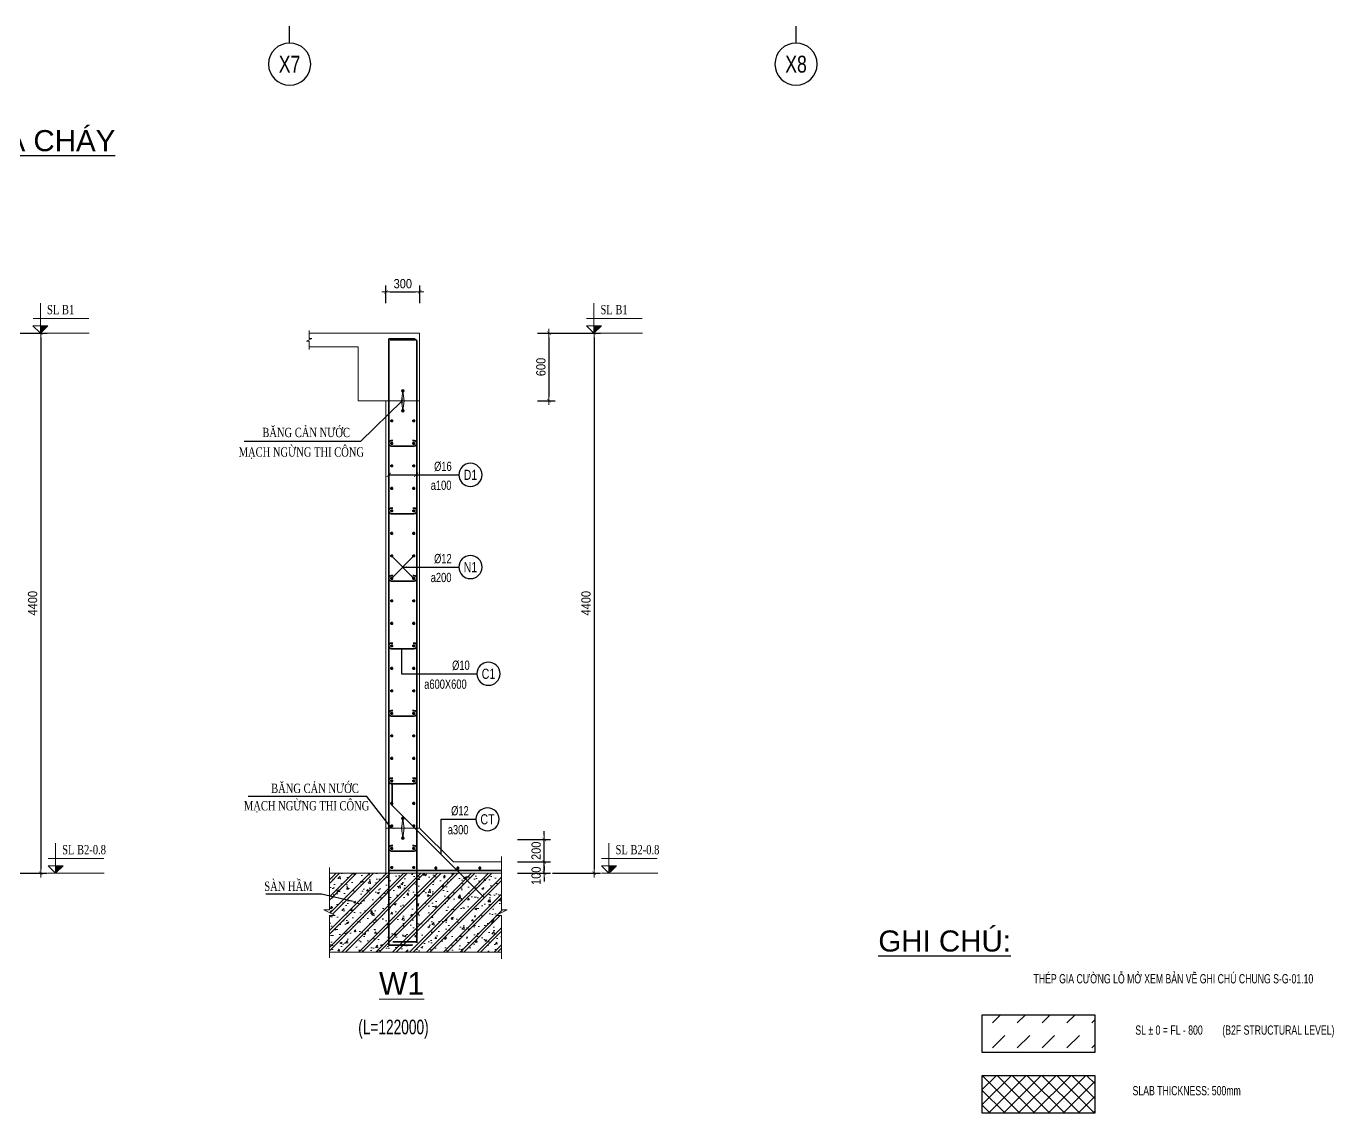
# Model space of a CAD drawing. Extents: x 512210 to 544733856, y -92216 to 2317910607.
# Drawn here: x 730915 to 754153, y -35806 to -16487 of the extents above; entities that cross this region are included whole.
import ezdxf
from ezdxf.enums import TextEntityAlignment as Align

# ---------------------------------------------------------------- set-up
doc = ezdxf.new("R2010")
doc.units = 0
doc.header["$LTSCALE"] = 300
doc.header["$MEASUREMENT"] = 0
doc.linetypes.add('HIDDEN', pattern=[0.375, 0.25, -0.125])
doc.layers.get('0').update_dxf_attribs({"linetype": 'CONTINUOUS'})
doc.layers.get('DEFPOINTS').update_dxf_attribs({"linetype": 'CONTINUOUS'})
for name, color, linetype, lineweight in [('00-TT.Dim', 8, 'CONTINUOUS', 13), ('00-TT.Text', 4, 'CONTINUOUS', 13), ('00-XMT.Dim', 8, 'CONTINUOUS', 13), ('3-TEXT', 3, 'CONTINUOUS', 20), ('9', 252, 'CONTINUOUS', 9), ('a-Thay', 255, 'CONTINUOUS', 18), ('G-ANNO-TEXT', 231, 'CONTINUOUS', 9), ('kata_thep chu', 4, 'CONTINUOUS', 35), ('NDC_S_DIM', 1, 'CONTINUOUS', 15), ('NDC_S_HATCH MATERIAL', 8, 'CONTINUOUS', 13), ('NDC_S_REBAR', 4, 'CONTINUOUS', 35), ('NDC_S_SLAB', 2, 'CONTINUOUS', 18), ('sh', 90, 'CONTINUOUS', 13), ('Text chu', 2, 'CONTINUOUS', 25)]:
    doc.layers.add(name, color=color, linetype=linetype, lineweight=lineweight)
for name, color, linetype in [('A-SYM', 7, 'CONTINUOUS'), ('FOOTING BOTTOM LEVEL$0$@ SL+100 EL-1.3', 11, 'CONTINUOUS'), ('TEXT', 4, 'CONTINUOUS')]:
    doc.layers.add(name, color=color, linetype=linetype)
doc.styles.add('01. TT-Arial-S', font='3t-unicode.shx')
doc.styles.add('02. TT-ArialS', font='3t-unicode.shx', dxfattribs={"width": 0.7})
doc.styles.add('Heerim', font='', dxfattribs={"width": 0.8})
doc.styles.add('NDC_ARIAL', font='arial.ttf', dxfattribs={"width": 0.85})
doc.styles.get("Standard").update_dxf_attribs({"font": 'arial.ttf'})
doc.styles.add('VNARIALH', font='', dxfattribs={"width": 0.75})
doc.styles.add('VNAVANTH', font='')
doc.styles.add('vntimeh.shx', font='vntimeh.shx', dxfattribs={"width": 0.65})
doc.styles.get('Heerim').set_extended_font_data('Dotum')
doc.styles.get('VNARIALH').set_extended_font_data('.VnArialH')
doc.styles.get('VNAVANTH').set_extended_font_data('.VnAvantH')
doc.linetypes.add('ZIGZAG', pattern='A,0.0001,-0.2,[131,ltypeshp.shx,S=0.2,R=0,X=-0.2,Y=0],-0.4,[131,ltypeshp.shx,S=0.2,R=180,X=0.2,Y=0],-0.2', length=0.8001)
doc.dimstyles.new('NDC_1-75', dxfattribs={"dimscale": 75, "dimtxt": 2.2, "dimasz": 1, "dimexe": 1.5, "dimexo": 0, "dimgap": 0.8, "dimtad": 1, "dimdec": 0, "dimdsep": 46, "dimtxsty": 'NDC_ARIAL', "dimblk": 'DIMMARK', "dimcen": 49999.938995, "dimdle": 1.5, "dimclrd": 1, "dimclre": 1, "dimclrt": 3, "dimadec": 0, "dimazin": 0, "dimtfac": 1, "dimtdec": 0, "dimtix": 1, "dimtmove": 1, "dimatfit": 3, "dimfxl": 1, "dimarcsym": 0})
doc.dimstyles.new('TT 1-1-100', dxfattribs={"dimscale": 100, "dimtxt": 2.2, "dimasz": 1, "dimexe": 1.2, "dimexo": 0, "dimgap": 0.5, "dimtad": 1, "dimdec": 0, "dimzin": 0, "dimdsep": 46, "dimtxsty": '02. TT-ArialS', "dimblk": 'ARCHTICK', "dimcen": 1.5, "dimdle": 1, "dimclrd": 8, "dimclre": 8, "dimclrt": 90, "dimadec": 0, "dimazin": 0, "dimtfac": 1, "dimtdec": 0, "dimtofl": 0, "dimtmove": 0, "dimatfit": 3, "dimfxl": 0.18, "dimtolj": 1, "dimtzin": 0, "dimarcsym": 0})

# ---------------------------------------------------------------- blocks, each defined once
blk = doc.blocks.new('DIMMARK')
at = {"layer": 'NDC_S_DIM', "color": 1}
blk.add_line((-1.5, 0), (1, 0), dxfattribs=at)
at = {"layer": 'NDC_S_DIM', "color": 2, "const_width": 0.1}
blk.add_lwpolyline([(-0.42, -0.42), (0.42, 0.42)], dxfattribs=at)
blk = doc.blocks.new('*D466')
at = {"layer": 'DEFPOINTS', "color": 0, "transparency": 16777216}
for p in [(740268, -21946), (740268, -31546), (741009, -31546)]:
    blk.add_point(p, dxfattribs=at)
at = {"layer": 'NDC_S_DIM', "color": 1, "lineweight": -2, "transparency": 16777216}
for p, q in [((740268, -21946), (741121, -21946)), ((741009, -22021), (741009, -31471)), ((740268, -31546), (741121, -31546))]:
    blk.add_line(p, q, dxfattribs=at)
at = {"layer": 'NDC_S_DIM', "color": 1, "lineweight": -2, "transparency": 16777216, "xscale": 75, "yscale": 75, "zscale": 75}
for p, rotation in [((741009, -21946), 90), ((741009, -31546), 270)]:
    blk.add_blockref('DIMMARK', p, dxfattribs=dict(at, rotation=rotation))
at = {"layer": 'NDC_S_DIM', "color": 3, "transparency": 16777216, "insert": (740864, -26746), "char_height": 165, "attachment_point": 5, "rotation": 90, "style": 'NDC_ARIAL'}
blk.add_mtext('4400', dxfattribs=at)
blk = doc.blocks.new('*D467')
at = {"layer": 'DEFPOINTS', "color": 0, "transparency": 16777216}
for p in [(737908, -21210), (737308, -21412), (737908, -21412)]:
    blk.add_point(p, dxfattribs=at)
at = {"layer": 'NDC_S_DIM', "color": 1, "lineweight": -2, "transparency": 16777216}
for p, q in [((737308, -21412), (737308, -21098)), ((737908, -21412), (737908, -21098)), ((737383, -21210), (737833, -21210))]:
    blk.add_line(p, q, dxfattribs=at)
at = {"layer": 'NDC_S_DIM', "color": 1, "lineweight": -2, "transparency": 16777216, "xscale": 75, "yscale": 75, "zscale": 75, "rotation": 180}
blk.add_blockref('DIMMARK', (737308, -21210), dxfattribs=at)
at = {"layer": 'NDC_S_DIM', "color": 1, "lineweight": -2, "transparency": 16777216, "xscale": 75, "yscale": 75, "zscale": 75}
blk.add_blockref('DIMMARK', (737908, -21210), dxfattribs=at)
at = {"layer": 'NDC_S_DIM', "color": 3, "transparency": 16777216, "insert": (737608, -21066), "char_height": 165, "attachment_point": 5, "style": 'NDC_ARIAL'}
blk.add_mtext('300', dxfattribs=at)
blk = doc.blocks.new('kata_block_THEP')
at = {"layer": 'kata_thep chu', "color": 0}
for p, q in [((-0.5, 0), (0.5, 0)), ((-0.35, 0.35), (0.35, -0.35)), ((0.35, 0.35), (-0.35, -0.35)), ((0, 0.5), (0, -0.5))]:
    blk.add_line(p, q, dxfattribs=at)
at = {"layer": 'kata_thep chu', "color": 0, "const_width": 0.0833}
blk.add_lwpolyline([(-0.5, 0, 1), (0.5, 0, 1), (-0.5, 0, 1)], format="xyb", dxfattribs=at)
blk = doc.blocks.new('00-3T-Reinforcement')
at = {"color": 8}
blk.add_circle((-2.5, 0), 2.5, dxfattribs=at)
at = {"layer": '00-TT.Text', "color": 7, "style": 'VNARIALH', "width": 0.75}
blk.add_attdef('SH', text='', height=2.2, dxfattribs=at).set_placement((-2.5, 0), align=Align.MIDDLE)
at = {"layer": 'sh', "style": '01. TT-Arial-S', "width": 0.75}
for tag, p in [('DK', (0.56, 0.85)), ('KC', (0.56, -2.97))]:
    blk.add_attdef(tag, p, '', height=2, dxfattribs=at)
blk = doc.blocks.new('CT-A3')
at = {"layer": '9', "ltscale": 50}
h = blk.add_hatch(dxfattribs=at)
h.set_pattern_fill('ANSI31', color=256, scale=140.625054, style=0)
h.set_pattern_definition([(45, (-151568.963, -26075.813), (-12.4296162, 12.4296162), [])])
h.paths.add_polyline_path([(164, 160), (164, 0), (325, 160)])
for p, q in [((5, 314), (1200, 314)), ((1209, 0), (0, 0))]:
    blk.add_line(p, q, dxfattribs=at)
for points in [[(164, 643), (164, 0)], [(164, 0), (3, 160), (164, 160)], [(164, 0), (325, 160), (164, 160)]]:
    blk.add_lwpolyline(points, dxfattribs=at)
at = {"layer": '3-TEXT', "style": 'vntimeh.shx', "width": 0.75}
blk.add_attdef('CT', (305, 407), '', height=200, dxfattribs=at)
blk = doc.blocks.new('SIKA')
at = {"layer": '00-XMT.Dim'}
h = blk.add_hatch(color=7, dxfattribs=at)
edge = h.paths.add_edge_path()
edge.add_arc((902400, 306254), 27.5, 0, 360)
blk.add_hatch(color=7, dxfattribs=at).paths.add_polyline_path([(902372, 306053), (902400, 306254), (902428, 306053), (902400, 305851)])
h = blk.add_hatch(color=7, dxfattribs=at)
edge = h.paths.add_edge_path()
edge.add_arc((902400, 305851), 27.5, 0, 360)
at = {"layer": '00-XMT.Dim', "color": 7}
blk.add_lwpolyline([(902372, 306053), (902400, 306254), (902428, 306053), (902400, 305851)], close=True, dxfattribs=at)
for centre in [(902400, 306254), (902400, 305851)]:
    blk.add_circle(centre, 27.5, dxfattribs=at)
blk = doc.blocks.new('*D464')
at = {"layer": 'DEFPOINTS', "color": 0, "transparency": 16777216}
for p in [(739649, -31346), (740122, -31346), (739649, -31546)]:
    blk.add_point(p, dxfattribs=at)
at = {"layer": 'NDC_S_DIM', "color": 1, "lineweight": -2, "transparency": 16777216}
for p, q in [((739649, -31346), (740234, -31346)), ((740122, -31271), (740122, -31196)), ((740122, -31546), (740122, -31346)), ((739649, -31546), (740234, -31546)), ((740122, -31621), (740122, -31696))]:
    blk.add_line(p, q, dxfattribs=at)
at = {"layer": 'NDC_S_DIM', "color": 1, "lineweight": -2, "transparency": 16777216, "xscale": 75, "yscale": 75, "zscale": 75}
for p, rotation in [((740122, -31346), 270), ((740122, -31546), 90)]:
    blk.add_blockref('DIMMARK', p, dxfattribs=dict(at, rotation=rotation))
at = {"layer": 'NDC_S_DIM', "color": 3, "transparency": 16777216, "insert": (739978, -31591), "char_height": 165, "attachment_point": 5, "rotation": 90, "style": 'NDC_ARIAL'}
blk.add_mtext('100', dxfattribs=at)
blk = doc.blocks.new('*D465')
at = {"layer": 'DEFPOINTS', "color": 0, "transparency": 16777216}
for p in [(740000, -21946), (740000, -23146), (740206, -23146)]:
    blk.add_point(p, dxfattribs=at)
at = {"layer": 'NDC_S_DIM', "color": 1, "lineweight": -2, "transparency": 16777216}
for p, q in [((740000, -21946), (740318, -21946)), ((740206, -22021), (740206, -23071)), ((740000, -23146), (740318, -23146))]:
    blk.add_line(p, q, dxfattribs=at)
at = {"layer": 'NDC_S_DIM', "color": 1, "lineweight": -2, "transparency": 16777216, "xscale": 75, "yscale": 75, "zscale": 75}
for p, rotation in [((740206, -21946), 90), ((740206, -23146), 270)]:
    blk.add_blockref('DIMMARK', p, dxfattribs=dict(at, rotation=rotation))
at = {"layer": 'NDC_S_DIM', "color": 3, "transparency": 16777216, "insert": (740062, -22546), "char_height": 165, "attachment_point": 5, "rotation": 90, "style": 'NDC_ARIAL'}
blk.add_mtext('600', dxfattribs=at)
blk = doc.blocks.new('_ARCHTICK')
at = {"const_width": 0.15}
blk.add_lwpolyline([(-0.5, -0.5), (0.5, 0.5)], dxfattribs=at)
blk = doc.blocks.new('*U1')
for q in [(0, 0), (0, 2)]:
    blk.add_line((0, 4), q)
blk.add_circle((0, 9), 5)
at = {"style": 'Heerim', "width": 0.8}
blk.add_attdef('NO', text='', height=4, dxfattribs=at).set_placement((-0.01, 9.02), align=Align.MIDDLE_CENTER)
blk = doc.blocks.new('*D557')
at = {"layer": 'DEFPOINTS', "color": 0, "transparency": 16777216}
for p in [(739649, -30947), (740122, -30947), (739649, -31346)]:
    blk.add_point(p, dxfattribs=at)
at = {"layer": 'NDC_S_DIM', "color": 1, "lineweight": -2, "transparency": 16777216}
for p, q in [((740122, -30872), (740122, -30797)), ((739649, -30947), (740234, -30947)), ((740122, -31346), (740122, -30947)), ((739649, -31346), (740234, -31346)), ((740122, -31421), (740122, -31496))]:
    blk.add_line(p, q, dxfattribs=at)
at = {"layer": 'NDC_S_DIM', "color": 1, "lineweight": -2, "transparency": 16777216, "xscale": 75, "yscale": 75, "zscale": 75}
for p, rotation in [((740122, -30947), 270), ((740122, -31346), 90)]:
    blk.add_blockref('DIMMARK', p, dxfattribs=dict(at, rotation=rotation))
at = {"layer": 'NDC_S_DIM', "color": 3, "transparency": 16777216, "insert": (739978, -31147), "char_height": 165, "attachment_point": 5, "rotation": 90, "style": 'NDC_ARIAL'}
blk.add_mtext('200', dxfattribs=at)
blk = doc.blocks.new('*D1146')
at = {"layer": 'DEFPOINTS', "color": 0, "transparency": 16777216}
for p in [(730433, -21946), (730433, -31546), (731174, -31546)]:
    blk.add_point(p, dxfattribs=at)
at = {"layer": 'NDC_S_DIM', "color": 1, "lineweight": -2, "transparency": 16777216}
for p, q in [((730433, -21946), (731286, -21946)), ((731174, -22021), (731174, -31471)), ((730433, -31546), (731286, -31546))]:
    blk.add_line(p, q, dxfattribs=at)
at = {"layer": 'NDC_S_DIM', "color": 1, "lineweight": -2, "transparency": 16777216, "xscale": 75, "yscale": 75, "zscale": 75}
for p, rotation in [((731174, -21946), 90), ((731174, -31546), 270)]:
    blk.add_blockref('DIMMARK', p, dxfattribs=dict(at, rotation=rotation))
at = {"layer": 'NDC_S_DIM', "color": 3, "transparency": 16777216, "insert": (731030, -26746), "char_height": 165, "attachment_point": 5, "rotation": 90, "style": 'NDC_ARIAL'}
blk.add_mtext('4400', dxfattribs=at)

msp = doc.modelspace()

# ---------------------------------------------------------------- hatches: boundary and pattern name
at = {"layer": 'NDC_S_HATCH MATERIAL'}
h = msp.add_hatch(dxfattribs=at)
h.set_pattern_fill('BT-01', color=256, scale=50, pattern_type=2)
h.set_pattern_definition([(50, (0, 1902.1), (358.63009, -31.37607), [37.5, -412.5]), (355, (0, 1902.1), (-69.37567, 376.09607), [30, -330]), (100.4514, (29.9, 1899.5), (289.25469, 344.71977), [31.8701, -350.57106]), (46.1842, (0, 2002.1), (533.62052, -82.7595), [56.25, -618.75]), (96.6356, (44.47, 1995.2), (467.33135, 487.05894), [47.80514, -525.8565]), (351.1842, (0, 2002.1), (467.33097, 487.0593), [45, -495]), (21, (50, 1977.1), (298.45353, -201.30945), [37.5, -412.5]), (326, (50, 1977.1), (121.65767, 362.57502), [30, -330]), (71.4514, (74.87, 1960.34), (420.11131, 161.26525), [31.8701, -350.57106]), (37.5, (0, 1902.11), (6.079928, 166.446927), [0, -326, 0, -335, 0, -331.25]), (7.5, (0, 1902.11), (131.53477, 197.205856), [0, -191, 0, -318.5, 0, -126.25]), (327.5, (-111.5, 1902.11), (266.911218, -11.277436), [0, -125, 0, -390, 0, -517.5]), (317.5, (-161.5, 1902.1), (291.593085, 50.05249), [0, -162.5, 0, -259, 0, -367.5]), (45, (0, 1902.11), (-150.26019, 150.26019), []), (45, (0, 1963.36), (-150.26019, 150.26019), [])])
h.paths.add_polyline_path([(739360.1, -31546.4), (738507.7, -31546.4), (736304.7, -31546.4), (736304.7, -32196.4), (736204.7, -32196.4), (736404.7, -32296.4), (736304.7, -32296.4), (736304.7, -32946.4), (739360.1, -32946.4), (739360.1, -32296.4), (739260.1, -32296.4), (739460.1, -32196.4), (739360.1, -32196.4)])
h = msp.add_hatch(dxfattribs=at)
h.set_pattern_fill('DASH', color=256, scale=2500, angle=45)
h.set_pattern_definition([(45, (63075, 1590.16), (0, 441.94174), [312.5, -312.5])])
h.paths.add_polyline_path([(749911.6, -34068.7), (747898.3, -34068.7), (747898.3, -34728.7), (749911.6, -34728.7)])
h = msp.add_hatch(dxfattribs=at)
h.set_pattern_fill('ANSI37', color=256, scale=1500)
h.paths.add_polyline_path([(749911.6, -35145.9), (747898.3, -35145.9), (747898.3, -35805.9), (749911.6, -35805.9)])

# ---------------------------------------------------------------- linework, layer by layer
at = {"layer": 'a-Thay', "linetype": 'ZIGZAG', "ltscale": 0.5, "flags": 128}
for points in [[(737907.7, -23147.1), (737307.7, -23147.1)], [(737907.7, -23147.1), (737307.7, -23147.1)], [(737907.7, -30747.1), (737307.7, -30747.1)]]:
    msp.add_lwpolyline(points, dxfattribs=at)
at = {"layer": 'FOOTING BOTTOM LEVEL$0$@ SL+100 EL-1.3', "color": 7}
for points in [[(749911.6, -34068.7), (747898.3, -34068.7), (747898.3, -34728.7), (749911.6, -34728.7)], [(749911.6, -35145.9), (747898.3, -35145.9), (747898.3, -35805.9), (749911.6, -35805.9)]]:
    msp.add_lwpolyline(points, close=True, dxfattribs=at)
at = {"layer": 'NDC_S_DIM'}
for points in [[(735946.2, -22234.4), (735946.2, -22090.4), (735898.2, -22090.4), (735994.2, -22042.4), (735946.2, -22042.4), (735946.2, -21898.4)], [(739360.1, -31246.4), (739360.1, -32196.4), (739460.1, -32196.4), (739260.1, -32296.4), (739360.1, -32296.4), (739360.1, -33067.9)], [(736304.7, -31446.4), (736304.7, -32196.4), (736204.7, -32196.4), (736404.7, -32296.4), (736304.7, -32296.4), (736304.7, -33049.4)]]:
    msp.add_lwpolyline(points, dxfattribs=at)
at = {"layer": 'NDC_S_REBAR'}
for points in [[(737828.4, -22044.4), (737372.7, -22044.4, 0.4142136), (737357.7, -22059.4), (737357.7, -32827.2), (737776.5, -32827.2)], [(737432.1, -32765.2), (737857.7, -32765.2), (737857.7, -22079.4, 0.4142136), (737842.7, -22064.4), (737384.5, -22064.4)], [(737781.9, -23853.4), (737807, -23853.4, -1), (737807, -23954.6), (737408.3, -23954.6, -1), (737408.3, -23853.4), (737430.4, -23853.4)], [(737787.8, -25053.4), (737807, -25053.4, -1), (737807, -25154.6), (737408.3, -25154.6, -1), (737408.3, -25053.4), (737430.4, -25053.4)], [(737783.4, -26253.4), (737807, -26253.4, -1), (737807, -26354.6), (737408.3, -26354.6, -1), (737408.3, -26253.4), (737430.4, -26253.4)], [(737790.3, -27453.4), (737807, -27453.4, -1), (737807, -27554.6), (737408.3, -27554.6, -1), (737408.3, -27453.4), (737430.4, -27453.4)], [(737781.9, -28653.4), (737807, -28653.4, -1), (737807, -28754.6), (737408.3, -28754.6, -1), (737408.3, -28653.4), (737430.4, -28653.4)], [(737781.9, -29853.4), (737807, -29853.4, -1), (737807, -29954.6), (737408.3, -29954.6, -1), (737408.3, -29853.4), (737430.4, -29853.4)], [(737783, -31053.4), (737807, -31053.4, -1), (737807, -31154.6), (737408.3, -31154.6, -1), (737408.3, -31053.4), (737430.4, -31053.4)]]:
    msp.add_lwpolyline(points, format="xyb", dxfattribs=at)
for points in [[(737417.7, -29942.4), (737417.7, -30342.4), (738512.9, -31436.4), (739047.5, -31970.4)], [(739360.1, -31496.4), (737357.7, -31496.4)]]:
    msp.add_lwpolyline(points, dxfattribs=at)
at = {"layer": 'NDC_S_SLAB'}
for points in [[(738507.7, -31346.4), (737907.7, -30747.1), (737907.7, -21946.4), (735946.2, -21946.4)], [(735946.2, -22186.4), (736816.5, -22186.4)], [(737307.7, -23147.1), (736816.5, -23147.1), (736816.5, -22186.4)], [(737307.7, -23147.1), (737307.7, -31546.4)], [(738507.7, -31346.4), (739360.1, -31346.4)], [(738507.7, -31546.4), (736304.7, -31546.4)], [(738507.7, -31546.4), (739360.1, -31546.4)], [(736304.7, -32946.4), (739360.1, -32946.4)]]:
    msp.add_lwpolyline(points, dxfattribs=at)

# ---------------------------------------------------------------- block references
ref = msp.add_blockref('00-3T-Reinforcement', (738605.2, -24464), dxfattribs=dict(xscale=-82.13412979035638, yscale=82.13412978546694, zscale=82.13412978550095))
ref.add_attrib('KC', 'a100', (738104.4, -24731), dxfattribs={"layer": 'sh', "height": 165, "style": '01. TT-Arial-S', "width": 0.75})
ref.add_attrib('DK', '%%c16', (738164.1, -24394.6), dxfattribs={"layer": 'sh', "height": 165, "style": '01. TT-Arial-S', "width": 0.75})
ref.add_attrib('SH', 'D1', dxfattribs={"layer": '00-TT.Text', "color": 7, "height": 180.7, "style": 'VNARIALH', "width": 0.75}).set_placement((738810.5, -24464), align=Align.MIDDLE)
ref = msp.add_blockref('00-3T-Reinforcement', (738605.2, -26104.1), dxfattribs=dict(xscale=-82.13412979035638, yscale=82.13412978546694, zscale=82.13412978550095))
ref.add_attrib('KC', 'a200', (738104.4, -26371.1), dxfattribs={"layer": 'sh', "height": 165, "style": '01. TT-Arial-S', "width": 0.75})
ref.add_attrib('DK', '%%c12', (738164.1, -26034.7), dxfattribs={"layer": 'sh', "height": 165, "style": '01. TT-Arial-S', "width": 0.75})
ref.add_attrib('SH', 'N1', dxfattribs={"layer": '00-TT.Text', "color": 7, "height": 180.7, "style": 'VNARIALH', "width": 0.75}).set_placement((738810.5, -26104.1), align=Align.MIDDLE)
ref = msp.add_blockref('00-3T-Reinforcement', (738925.2, -28000.4), dxfattribs=dict(xscale=-82.13412979035638, yscale=82.13412978546694, zscale=82.13412978550095))
ref.add_attrib('KC', 'a600X600', (737988.4, -28267.4), dxfattribs={"layer": 'sh', "height": 165, "style": '01. TT-Arial-S', "width": 0.75})
ref.add_attrib('DK', '%%c10', (738484.1, -27930.9), dxfattribs={"layer": 'sh', "height": 165, "style": '01. TT-Arial-S', "width": 0.75})
ref.add_attrib('SH', 'C1', dxfattribs={"layer": '00-TT.Text', "color": 7, "height": 180.7, "style": 'VNARIALH', "width": 0.75}).set_placement((739130.5, -28000.4), align=Align.MIDDLE)
ref = msp.add_blockref('00-3T-Reinforcement', (738907.9, -30587.7), dxfattribs=dict(xscale=-82.13412979035638, yscale=82.13412978546694, zscale=82.13412978550095))
ref.add_attrib('KC', 'a300', (738407.1, -30854.7), dxfattribs={"layer": 'sh', "height": 165, "style": '01. TT-Arial-S', "width": 0.75})
ref.add_attrib('DK', '%%c12', (738466.7, -30518.2), dxfattribs={"layer": 'sh', "height": 165, "style": '01. TT-Arial-S', "width": 0.75})
ref.add_attrib('SH', 'CT', dxfattribs={"layer": '00-TT.Text', "color": 7, "height": 180.7, "style": 'VNARIALH', "width": 0.75}).set_placement((739113.2, -30587.7), align=Align.MIDDLE)
at = {"layer": '00-XMT.Dim', "color": 7, "xscale": -0.8775311545468867, "yscale": 0.8775311524514109, "zscale": 0.8775311535358427}
for p in [(1529491.8, -291717.8), (1529491.8, -299317.8)]:
    msp.add_blockref('SIKA', p, dxfattribs=at)
at = {"layer": '3-TEXT'}
ref = msp.add_blockref('CT-A3', (731033.2, -21946.4), dxfattribs=dict(at, xscale=0.8289007083512843, yscale=0.8289007083512843, zscale=0.8289007083512843))
ref.add_attrib('CT', 'SL B1', (731285.9, -21609.1), dxfattribs={"layer": 'Text chu', "color": 0, "height": 165, "style": 'vntimeh.shx', "width": 0.75})
ref = msp.add_blockref('CT-A3', (740867.9, -21946.4), dxfattribs=dict(at, xscale=0.8289007083512843, yscale=0.8289007083512843, zscale=0.8289007083512843))
ref.add_attrib('CT', 'SL B1', (741120.6, -21609.1), dxfattribs={"layer": 'Text chu', "color": 0, "height": 165, "style": 'vntimeh.shx', "width": 0.75})
ref = msp.add_blockref('CT-A3', (731301.5, -31546.4), dxfattribs=dict(at, xscale=0.8289007083512843, yscale=0.8289007083512843, zscale=0.8289007083512843))
ref.add_attrib('CT', 'SL B2-0.8', (731554.2, -31209.1), dxfattribs={"layer": 'Text chu', "color": 0, "height": 165, "style": 'vntimeh.shx', "width": 0.75})
ref = msp.add_blockref('CT-A3', (741136.2, -31546.4), dxfattribs=dict(at, xscale=0.8289007083512843, yscale=0.8289007083512843, zscale=0.8289007083512843))
ref.add_attrib('CT', 'SL B2-0.8', (741388.9, -31209.1), dxfattribs={"layer": 'Text chu', "color": 0, "height": 165, "style": 'vntimeh.shx', "width": 0.75})
at = {"layer": 'A-SYM'}
ref = msp.add_blockref('*U1', (735596.5, -16487.5), dxfattribs=dict(at, xscale=-75, yscale=75, zscale=75, rotation=180))
ref.add_attrib('NO', 'X7', dxfattribs={"layer": '0', "height": 300, "style": 'Heerim', "width": 0.8}).set_placement((735596, -17163.4), align=Align.MIDDLE_CENTER)
ref = msp.add_blockref('*U1', (744596.5, -16487.5), dxfattribs=dict(at, xscale=-75, yscale=75, zscale=75, rotation=180))
ref.add_attrib('NO', 'X8', dxfattribs={"layer": '0', "height": 300, "style": 'Heerim', "width": 0.8}).set_placement((744596, -17163.4), align=Align.MIDDLE_CENTER)
at = {"layer": 'NDC_S_REBAR', "yscale": 51.60959999985062, "rotation": 180}
for p, xscale, zscale in [((737411.7, -23504.4), -51.60959999985062, 51.60960000000001), ((737803.1, -23504.4), 51.60959999985062, 51.60959999985062), ((737411.7, -23904.4), -51.60959999985062, 51.60960000000001), ((737803.1, -23904.4), 51.60959999985062, 51.60959999985062), ((737411.7, -24304.4), -51.60959999985062, 51.60960000000001), ((737803.1, -24304.4), 51.60959999985062, 51.60959999985062), ((737411.7, -24704.4), -51.60959999985062, 51.60960000000001), ((737803.1, -24704.4), 51.60959999985062, 51.60959999985062), ((737411.7, -25104.4), -51.60959999985062, 51.60960000000001), ((737803.1, -25104.4), 51.60959999985062, 51.60959999985062), ((737411.7, -25504.4), -51.60959999985062, 51.60960000000001), ((737803.1, -25504.4), 51.60959999985062, 51.60959999985062), ((737411.7, -25904.4), -51.60959999985062, 51.60960000000001), ((737803.1, -25904.4), 51.60959999985062, 51.60959999985062), ((737411.7, -26304.4), -51.60959999985062, 51.60960000000001), ((737803.1, -26304.4), 51.60959999985062, 51.60959999985062), ((737411.7, -26704.4), -51.60959999985062, 51.60960000000001), ((737803.1, -26704.4), 51.60959999985062, 51.60959999985062), ((737411.7, -27104.4), -51.60959999985062, 51.60960000000001), ((737803.1, -27104.4), 51.60959999985062, 51.60959999985062), ((737411.7, -27504.4), -51.60959999985062, 51.60960000000001), ((737803.1, -27504.4), 51.60959999985062, 51.60959999985062), ((737411.7, -27904.4), -51.60959999985062, 51.60960000000001), ((737803.1, -27904.4), 51.60959999985062, 51.60959999985062), ((737411.7, -28304.4), -51.60959999985062, 51.60960000000001), ((737803.1, -28304.4), 51.60959999985062, 51.60959999985062), ((737411.7, -28704.4), -51.60959999985062, 51.60960000000001), ((737803.1, -28704.4), 51.60959999985062, 51.60959999985062), ((737411.7, -29104.4), -51.60959999985062, 51.60960000000001), ((737803.1, -29104.4), 51.60959999985062, 51.60959999985062), ((737411.7, -29504.4), -51.60959999985062, 51.60960000000001), ((737803.1, -29504.4), 51.60959999985062, 51.60959999985062), ((737411.7, -29904.4), -51.60959999985062, 51.60960000000001), ((737803.1, -29904.4), 51.60959999985062, 51.60959999985062), ((737411.7, -30304.4), -51.60959999985062, 51.60960000000001), ((737803.1, -30304.4), 51.60959999985062, 51.60959999985062), ((737411.7, -30704.4), -51.60959999985062, 51.60960000000001), ((737803.1, -30704.4), 51.60959999985062, 51.60959999985062), ((737411.7, -31104.4), -51.60959999985062, 51.60960000000001), ((737803.1, -31104.4), 51.60959999985062, 51.60959999985062), ((737411.7, -31443.7), -51.60959999985062, 51.60960000000001), ((737803.1, -31443.7), 51.60959999985062, 51.60959999985062), ((738194.5, -31454.4), 51.60959999985062, 51.60959999985062), ((738585.9, -31454.4), 51.60959999985062, 51.60959999985062), ((738977.3, -31454.4), 51.60959999985062, 51.60959999985062)]:
    msp.add_blockref('kata_block_THEP', p, dxfattribs=dict(at, xscale=xscale, zscale=zscale))

# ---------------------------------------------------------------- texts
at = {"linetype": 'HIDDEN'}
for s, p in [('%%UMẶT BẰNG ĐỊNH VỊ VÁCH BỂ CHỮA CHÁY', (721952.7, -18710.6)), ('%%UGHI CHÚ:', (746058.4, -32938.2))]:
    msp.add_text(s, height=375, dxfattribs=at).set_placement(p)
at = {"layer": '00-TT.Dim', "color": 90, "style": '02. TT-ArialS', "width": 0.7}
for s, height, p in [('THÉP GIA CƯỜNG LỖ MỞ XEM BẢN VẼ GHI CHÚ CHUNG S-G-01.10', 165, (748816.3, -33504.6)), ('(L=122000)', 260, (736816, -34409.7))]:
    msp.add_text(s, height=height, dxfattribs=at).set_placement(p)
for s, p in [('SL %%P 0 = FL - 800', (751224.4, -34417)), ('(B2F STRUCTURAL LEVEL)', (753167.2, -34417)), ('SLAB THICKNESS: 500mm', (751537.9, -35494.1))]:
    msp.add_text(s, height=165, dxfattribs=at).set_placement(p, align=Align.CENTER)
at = {"layer": 'G-ANNO-TEXT', "color": 7, "style": 'VNAVANTH'}
msp.add_text('%%Uw1', height=400, dxfattribs=at).set_placement((737186.2, -33704.7))
at = {"layer": 'TEXT', "color": 3, "style": 'vntimeh.shx', "width": 0.75}
for s, p in [('b¨ng c¶n n\xadíc', (736669.5, -23793.1)), ('m¹ch ngõng thi c«ng', (736918.7, -24140.1)), ('b¨ng c¶n n\xadíc', (736825.7, -30119.8)), ('m¹ch ngõng thi c«ng', (737012.5, -30428.8)), ('SµN HÇM', (736003.8, -31859.9))]:
    msp.add_text(s, height=165, dxfattribs=at).set_placement(p, align=Align.RIGHT)

# ---------------------------------------------------------------- dimensions: what is measured, and where the dimension line sits
at = {"layer": 'NDC_S_DIM'}
dim = msp.add_linear_dim(base=(737907.7, -21210.4), p1=(737307.7, -21412.4), p2=(737907.7, -21412.4), dimstyle='NDC_1-75', override={"dimlfac": 0.5}, dxfattribs=at)
dim.commit()
dim.dimension.update_dxf_attribs({"geometry": '*D467', "text_midpoint": (737607.7, -21066.1)})
for base, p1, p2, picture, middle in [((731173.9, -31546.4), (730433.3, -21946.4), (730433.3, -31546.4), '*D1146', (731029.6, -26746.4)), ((741008.6, -31546.4), (740268, -21946.4), (740268, -31546.4), '*D466', (740864.4, -26746.4))]:
    dim = msp.add_linear_dim(base=base, p1=p1, p2=p2, angle=90, text='4400', dimstyle='NDC_1-75', override={"dimlfac": 0.5}, dxfattribs=at)
    dim.commit()
    dim.dimension.update_dxf_attribs({"geometry": picture, "text_midpoint": middle})
for base, p1, p2, picture, middle in [((740205.9, -23146.4), (739999.7, -21946.4), (739999.7, -23146.4), '*D465', (740061.7, -22546.4)), ((740122, -30947.1), (739649.3, -31346.4), (739649.3, -30947.1), '*D557', (739977.7, -31146.7))]:
    dim = msp.add_linear_dim(base=base, p1=p1, p2=p2, angle=90, dimstyle='NDC_1-75', override={"dimlfac": 0.5}, dxfattribs=at)
    dim.commit()
    dim.dimension.update_dxf_attribs({"geometry": picture, "text_midpoint": middle})
dim = msp.add_linear_dim(base=(740122, -31346.4), p1=(739649.3, -31546.4), p2=(739649.3, -31346.4), angle=90, dimstyle='NDC_1-75', override={"dimlfac": 0.5}, dxfattribs=at)
dim.commit()
dim.dimension.update_dxf_attribs({"geometry": '*D464', "text_midpoint": (740122, -31590.5), "dimtype": 160})

# ---------------------------------------------------------------- leaders
for points, override in [([(737597.9, -23147.1), (736858.2, -23873.8), (734790.6, -23873.8)], {"dimlfac": 0.5, "dimldrblk": 'ARCHTICK'}), ([(737357.7, -24464), (738002.4, -24464), (738605.2, -24464)], {"dimlfac": 0.5, "dimldrblk": 'ARCHTICK'}), ([(737846.3, -24464), (738002.4, -24464), (738605.2, -24464)], {"dimlfac": 0.5, "dimldrblk": 'ARCHTICK'}), ([(737408.3, -25904), (737803.1, -26304.4)], {"dimlfac": 0.5}), ([(737803.1, -26304.4), (737408.3, -25904)], {"dimlfac": 0.5}), ([(737803.1, -25904.4), (737408.3, -26304)], {"dimlfac": 0.5}), ([(737408.3, -26304), (737803.1, -25904.4)], {"dimlfac": 0.5}), ([(737605.7, -26104.1), (738011.2, -26104.1), (738605.2, -26104.1)], {"dimlfac": 0.5}), ([(737584.8, -27554.6), (737584.8, -28000.4), (738925.2, -28000.4)], {"dimlfac": 0.5}), ([(737407.7, -30747.1), (736967.2, -30180.3), (734859.2, -30180.3)], {"dimlfac": 0.5, "dimldrblk": 'ARCHTICK'}), ([(738287.4, -31211.2), (738287.4, -30587.7), (738907.9, -30587.7)], {"dimgap": 0.8, "dimtad": 0, "dimldrblk": 'ARCHTICK'})]:
    msp.add_leader(points, dimstyle='NDC_1-75', override=override, dxfattribs=at)
at = {"layer": 'TEXT'}
msp.add_leader([(736723.9, -32050.5), (736161.6, -31920.4), (735176, -31920.4)], dimstyle='TT 1-1-100', override={"dimgap": 0.5, "dimtad": 0}, dxfattribs=at)

doc.saveas('drawing.dxf')
